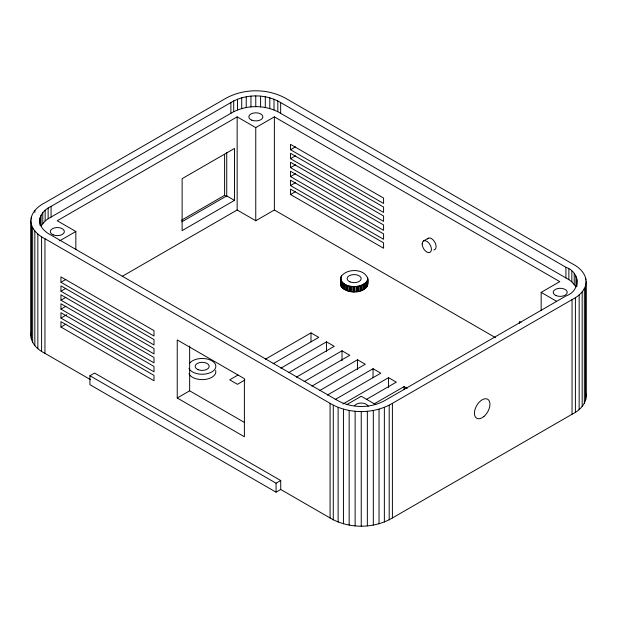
<?xml version="1.0" encoding="UTF-8"?>
<svg xmlns="http://www.w3.org/2000/svg" width="617" height="617" viewBox="0 0 617 617"><rect width="100%" height="100%" fill="white"/><g stroke="black" fill="none" stroke-linecap="round" stroke-linejoin="round"><path stroke-width="0.93" d="M90.452 379.625L44.948 353.356C37.961 349.908 31.081 343.684 30.85 335.37L30.85 220.739C31.081 212.418 37.961 206.194 44.948 202.746L224.603 99.029C243.229 88.061 268.295 88.061 286.92 99.029L572.052 263.644C579.039 267.092 585.919 273.316 586.15 281.63L586.15 396.261C585.919 404.582 579.039 410.806 572.052 414.254L392.397 517.971C373.771 528.939 348.705 528.939 330.08 517.971L280.72 489.474L276.061 492.165L89.928 384.7L89.928 375.745L94.586 373.061L280.72 480.52L280.72 489.474M39.65 220.739C39.835 214.037 45.465 209.109 51.088 206.371L230.874 102.569C245.705 93.676 265.819 93.676 280.65 102.569L565.912 267.269C580.551 272.321 580.551 290.946 565.912 295.998L386.126 399.801C371.295 408.701 351.181 408.701 336.35 399.801L51.088 235.108C45.465 232.37 39.835 227.442 39.65 220.739L39.65 222.529M30.85 335.37L31.189 332.725M585.703 399.785L585.703 285.154L586.15 281.63M340.885 277.033C345.96 268.14 364.647 268.179 367.771 278.622C371.411 293.684 346.916 296.021 340.923 285.764L340.885 277.033L340.522 283.997L340.923 285.764M340.522 283.997L340.885 282.401M367.308 286.033L367.771 278.622M367.74 284.769L367.37 282.224M30.85 220.739C31.081 229.061 37.961 235.278 44.948 238.725L330.08 403.348C348.705 414.308 373.771 414.308 392.397 403.348L572.052 299.623C578.067 296.607 583.767 291.841 585.703 285.154M340.553 277.851C342.427 289.041 361.716 289.126 367.308 280.658M575.939 276.131L575.939 286.874L571.836 281.846L568.866 279.64L280.65 113.312C265.819 104.42 245.705 104.42 230.874 113.312L48.134 218.75L45.164 220.948L41.061 225.984L41.061 215.233M541.163 310.544L541.163 292.381L559.781 281.637L274.372 116.86L255.762 127.603L237.152 116.86L57.219 220.739L75.837 231.483L75.837 249.731M59.648 240.831L75.837 231.483M60.944 282.27L154.003 336.003L154.003 330.627L60.944 276.894L60.944 282.27L65.903 279.401M290.507 149.73L383.573 203.463L383.573 198.088L290.507 144.355L290.507 149.73L295.466 146.869M181.521 220.207L224.603 195.342L226.933 196.684M60.944 291.224L154.003 344.957L154.003 339.581L60.944 285.848L60.944 291.224L65.903 288.363M290.507 158.685L383.573 212.418L383.573 207.042L290.507 153.317L290.507 158.685L295.466 155.823M181.845 221.812L226.732 195.898L234.491 200.378L234.491 148.435L182.123 178.668L182.123 230.611L234.491 200.378M60.944 300.178L154.003 353.911L154.003 348.536L60.944 294.81L60.944 300.178L65.903 297.317M290.507 167.639L383.573 221.372L383.573 216.004L290.507 162.271L290.507 167.639L295.466 164.778M60.944 309.132L154.003 362.865L154.003 357.49L60.944 303.765L60.944 309.132L65.903 306.271M290.507 176.601L383.573 230.326L383.573 224.958L290.507 171.225L290.507 176.601L295.466 173.732M122.197 276.362L237.152 209.996L255.762 220.739L274.372 209.996L495.52 337.669M60.944 318.094L154.003 371.82L154.003 366.452L60.944 312.719L60.944 318.094L66.729 314.747M290.507 185.555L383.573 239.288L383.573 233.912L290.507 180.179L290.507 185.555L295.466 182.686M60.944 327.049L154.003 380.774L154.003 375.406L60.944 321.673L60.944 327.049L65.903 324.18M290.507 194.509L383.573 248.242L383.573 242.867L290.507 189.134L290.507 194.509L295.466 191.64M423.517 240.946L428.167 238.262M177.241 397.988L244.386 436.751L244.386 378.691L177.241 339.928L177.241 397.988L189.65 390.823L244.363 422.406M237.985 375.043L229.686 379.833L237.445 384.314L244.91 380.003M265.364 359.233L310.999 332.887L318.758 337.368L273.123 363.714M280.874 368.195L326.509 341.849L334.267 346.322L288.633 372.668M296.391 377.149L342.019 350.803L349.777 355.276L304.142 381.622M311.901 386.103L357.528 359.757L365.287 364.231L319.652 390.576M327.411 395.057L373.046 368.711L380.797 373.192L335.162 399.538M342.921 404.012L388.556 377.666L396.307 382.147L366.444 399.392M346.669 404.667L361.238 396.261L375.807 404.667M374.195 403.865L404.066 386.62L407.166 388.417M89.928 375.745L276.061 483.204L280.72 480.52M541.163 292.381L556.542 301.258M521.049 322.483L519.414 321.534L519.414 323.393M585.811 393.615L586.15 396.261M585.703 278.105L585.703 280.033M584.361 288.609L584.361 403.233M582.17 291.903L582.17 406.534M579.155 294.98L579.155 409.611M576.995 278.853L576.995 286.203M575.399 297.772L575.399 412.403M574.211 273.524L574.211 284.275M572.052 299.623L572.052 414.254M571.836 271.102L571.836 281.846M568.866 268.896L568.866 279.64M565.912 267.269L565.912 278.012M404.066 386.62L404.066 389.312M392.397 403.348L392.397 517.971M389.196 405.276L389.196 519.907M388.556 377.666L388.556 387.515M384.36 407.451L384.36 522.075M379.031 409.187L379.031 523.818M373.316 410.452L373.316 525.082M373.046 368.711L373.046 377.666M367.624 277.334L367.709 284.26M367.408 280.218L367.408 285.586M367.346 411.223L367.346 525.854M367.13 280.905L367.13 286.28M366.93 281.398L366.93 286.774M366.243 282.139L366.243 287.514M365.943 282.555L365.943 287.931M365.665 282.771L365.665 288.139M365.249 283.211L365.249 288.586M364.254 283.828L364.254 289.203M363.783 284.182L363.783 289.558M363.413 284.344L363.413 289.72M362.811 284.715L362.811 290.09M361.57 285.162L361.57 290.538M361.238 411.485L361.238 526.116M360.96 285.432L360.96 290.808M360.529 285.54L360.529 290.908M359.788 285.802L359.788 291.178M358.392 286.049L358.392 291.425M357.675 286.219L357.675 291.594M357.528 359.757L357.528 369.606M357.212 286.257L357.212 291.625M356.371 286.404L356.371 291.772M355.13 411.223L355.13 525.854M354.914 286.427L354.914 291.802M354.15 286.489L354.15 291.864M353.688 286.45L353.688 291.826M352.808 286.473L352.808 291.841M351.389 286.28L351.389 291.648M350.618 286.219L350.618 291.594M350.194 286.118L350.194 291.494M349.338 286.003L349.338 291.378M349.16 410.452L349.16 525.082M348.05 285.609L348.05 290.977M347.332 285.432L347.332 290.808M346.97 285.27L346.97 290.646M346.191 285.031L346.191 290.406M345.127 284.46L345.127 289.828M344.517 284.182L344.517 289.558M344.232 283.974L344.232 289.342M343.592 283.627L343.592 289.003M343.445 409.187L343.445 523.818M342.821 282.91L342.821 288.286M342.35 282.555L342.35 287.931M342.173 282.308L342.173 287.684M342.019 350.803L342.019 360.652M341.71 281.876L341.71 287.252M341.363 275.845L341.363 277.635M341.286 281.074L341.286 286.442M340.985 280.658L340.985 286.033M340.623 279.069L340.669 285.285M338.116 407.451L338.116 522.075M333.28 405.276L333.28 519.907M330.08 403.348L330.08 517.971M326.509 341.849L326.509 351.698M310.999 332.887L310.999 341.849M280.65 102.569L280.65 113.312M277.82 100.864L277.82 111.608M276.061 483.204L276.061 492.165M274.372 116.86L274.372 209.996M274.01 99.152L274.01 109.895M269.806 97.779L269.806 108.53M265.295 96.776L265.295 107.528M260.582 96.167L260.582 106.918M255.762 95.967L255.762 106.71M255.762 127.603L255.762 220.739M250.942 96.167L250.942 106.918M246.229 96.776L246.229 107.528M241.725 97.779L241.725 108.53M237.514 99.152L237.514 109.895M237.152 116.86L237.152 209.996M233.704 100.864L233.704 111.608M230.874 102.569L230.874 113.312M226.732 152.615L226.732 195.898M224.603 154.343L224.603 195.342M189.65 346.091L189.65 390.823M51.088 206.371L51.088 217.115M48.134 207.998L48.134 218.75M45.164 210.204L45.164 220.948M44.948 238.725L44.948 353.356M42.789 212.634L42.789 223.377M41.601 236.874L41.601 351.505M40.005 217.955L40.005 225.313M37.845 234.09L37.845 348.713M34.83 210.466L34.83 212.395M34.83 231.013L34.83 345.636M32.639 227.712L32.639 342.342M31.297 217.215L31.297 219.143M31.297 224.264L31.297 338.895M215.649 370.447A13.659 7.882 0 0 1 204.991 379.447A13.659 7.882 0 0 1 188.949 373.694M189.396 363.583A13.659 7.882 0 0 1 210.759 360.228A13.659 7.882 0 0 1 209.556 373A13.659 7.882 0 0 1 188.949 368.318M354.675 405.685A7.018 4.049 0 0 1 361.932 403.078A7.018 4.049 0 0 1 368.172 406.449M427.434 238.949A6.579 3.802 60 0 1 434.754 242.057A6.579 3.802 60 0 1 433.79 249.954M53.247 234.884A7.018 4.049 0 0 0 64.322 231.984A7.018 4.049 0 0 0 54.435 227.904A7.018 4.049 0 0 0 53.247 234.884M198.088 369.66A7.018 4.049 0 0 0 209.163 366.76A7.018 4.049 0 0 0 199.276 362.673A7.018 4.049 0 0 0 198.088 369.66M350.063 281.915A7.018 4.049 0 0 0 361.13 279.023A7.018 4.049 0 0 0 351.25 274.935A7.018 4.049 0 0 0 350.063 281.915M556.125 295.62A7.018 4.049 0 0 0 567.2 292.728A7.018 4.049 0 0 0 557.321 288.64A7.018 4.049 0 0 0 556.125 295.62M483.875 416.514A10.967 6.332 -60 0 0 487.908 399.392A10.967 6.332 -60 0 0 474.789 410.328A10.967 6.332 -60 0 0 483.875 416.514M251.767 120.153A7.018 4.049 0 0 0 262.842 117.253A7.018 4.049 0 0 0 252.955 113.166A7.018 4.049 0 0 0 251.767 120.153M422.151 243.962A6.579 3.802 60 0 0 429.131 252.646A6.579 3.802 60 0 0 429.131 243.337A6.579 3.802 60 0 0 422.151 243.962"/></g></svg>
